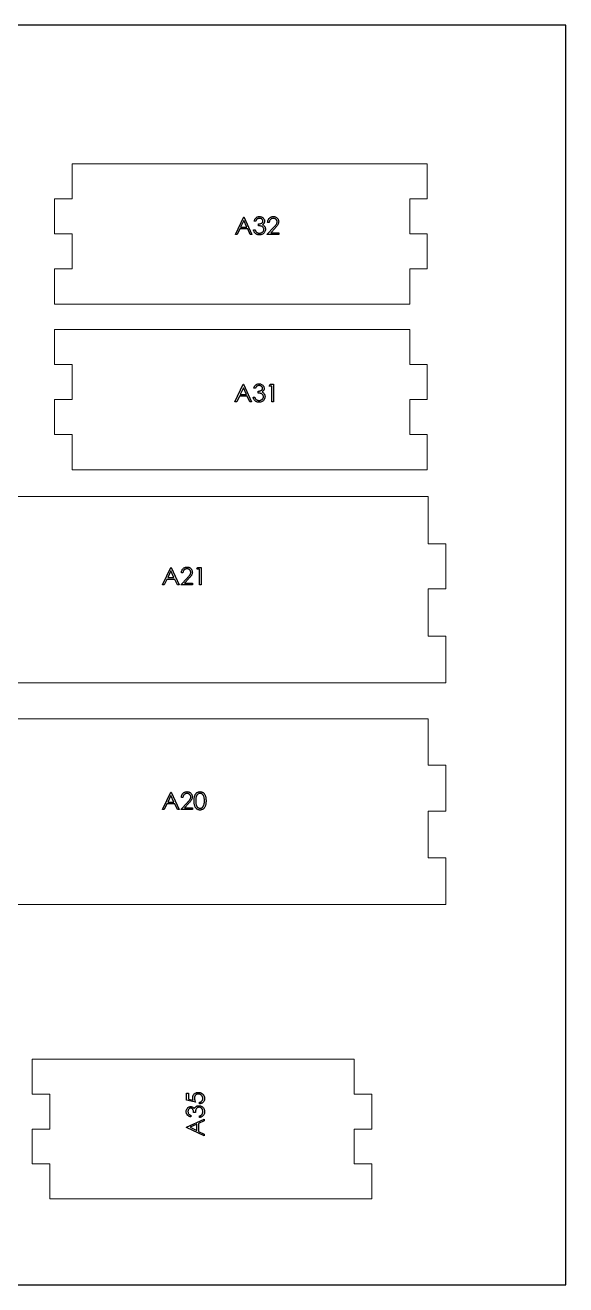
# Model space of a CAD drawing. Header units: inches. Extents: x -4.7 to 54, y 0 to 24.
# Drawn here: x 20.14 to 24, y 0 to 9 of the extents above; entities that cross this region are included whole.
import ezdxf

# ---------------------------------------------------------------- set-up
doc = ezdxf.new("R2010")
doc.units = ezdxf.units.IN
doc.header["$MEASUREMENT"] = 0

msp = doc.modelspace()

# ---------------------------------------------------------------- linework, layer by layer
for p, q in [((24, 9), (0, 9)), ((24, 0), (24, 9)), ((0, 0), (24, 0))]:
    msp.add_line(p, q)
at = {"color": 1, "linetype": 'Continuous', "lineweight": 15}
for p, q in [((20.473, 8.0101), (20.473, 7.7601)), ((23.0105, 8.0101), (20.473, 8.0101)), ((23.0105, 8.0101), (23.0105, 7.7601)), ((20.348, 7.5101), (20.348, 7.7601)), ((20.473, 7.7601), (20.348, 7.7601)), ((22.8855, 7.7601), (23.0105, 7.7601)), ((22.8855, 7.5101), (22.8855, 7.7601)), ((20.348, 7.5101), (20.473, 7.5101)), ((20.473, 7.5101), (20.473, 7.2601)), ((23.0105, 7.5101), (22.8855, 7.5101)), ((23.0105, 7.5101), (23.0105, 7.2601)), ((20.473, 7.2601), (20.348, 7.2601)), ((20.348, 7.0075), (20.348, 7.2601)), ((22.8855, 7.2601), (23.0105, 7.2601)), ((22.8855, 7.0075), (22.8855, 7.2601)), ((22.8855, 7.0075), (20.348, 7.0075)), ((20.348, 6.5762), (20.348, 6.8262)), ((20.348, 6.8262), (22.8855, 6.8262)), ((22.8855, 6.8262), (22.8855, 6.5762)), ((20.473, 6.5762), (20.348, 6.5762)), ((20.473, 6.3262), (20.473, 6.5762)), ((22.8855, 6.5762), (23.0105, 6.5762)), ((23.0105, 6.5762), (23.0105, 6.3262)), ((20.348, 6.3262), (20.473, 6.3262)), ((20.348, 6.0762), (20.348, 6.3262)), ((23.0105, 6.3262), (22.8855, 6.3262)), ((22.8855, 6.3262), (22.8855, 6.0762)), ((20.473, 6.0762), (20.348, 6.0762)), ((20.473, 5.8236), (20.473, 6.0762)), ((22.8855, 6.0762), (23.0105, 6.0762)), ((23.0105, 6.0762), (23.0105, 5.8236)), ((20.473, 5.8236), (23.0105, 5.8236)), ((23.0179, 5.6327), (18.9731, 5.6327)), ((23.0179, 5.2937), (23.0179, 5.6327)), ((23.1429, 5.2937), (23.0179, 5.2937)), ((23.1429, 4.9727), (23.1429, 5.2937)), ((23.0179, 4.6337), (23.0179, 4.9727)), ((23.0179, 4.9727), (23.1429, 4.9727)), ((23.1429, 4.6337), (23.0179, 4.6337)), ((23.1429, 4.3021), (23.1429, 4.6337)), ((23.1429, 4.3021), (19.0981, 4.3021)), ((23.0179, 4.0432), (18.9731, 4.0432)), ((23.0179, 4.0432), (23.0179, 3.7117)), ((23.0179, 3.7117), (23.1429, 3.7117)), ((23.1429, 3.3832), (23.1429, 3.7117)), ((23.1429, 3.3832), (23.0179, 3.3832)), ((23.0179, 3.3832), (23.0179, 3.0517)), ((23.0179, 3.0517), (23.1429, 3.0517)), ((23.1429, 2.717), (23.1429, 3.0517)), ((23.1429, 2.717), (19.0981, 2.717)), ((22.4894, 1.6132), (20.1888, 1.6132)), ((20.1888, 1.3632), (20.1888, 1.6132)), ((22.4894, 1.3632), (22.4894, 1.6132)), ((20.1888, 1.3632), (20.3138, 1.3632)), ((20.3138, 1.3632), (20.3138, 1.1132)), ((22.6144, 1.3632), (22.4894, 1.3632)), ((22.6144, 1.1132), (22.6144, 1.3632)), ((20.3138, 1.1132), (20.1888, 1.1132)), ((20.1888, 0.8632), (20.1888, 1.1132)), ((22.4894, 1.1132), (22.6144, 1.1132)), ((22.4894, 0.8632), (22.4894, 1.1132)), ((20.1888, 0.8632), (20.3138, 0.8632)), ((20.3138, 0.8632), (20.3138, 0.6132)), ((22.6144, 0.8632), (22.4894, 0.8632)), ((22.6144, 0.6132), (22.6144, 0.8632)), ((22.6144, 0.6132), (20.3138, 0.6132))]:
    msp.add_line(p, q, dxfattribs=at)
at = {"color": 3, "linetype": 'Continuous', "flags": 128}
for points in [[(21.7005, 7.6296), (21.7582, 7.5046), (21.7582, 7.5046), (21.746, 7.5046), (21.746, 7.5046), (21.7275, 7.5447), (21.7275, 7.5447), (21.6708, 7.5447), (21.6708, 7.5447), (21.6518, 7.5046), (21.6518, 7.5046), (21.6396, 7.5046), (21.6396, 7.5046), (21.6989, 7.6296), (21.6989, 7.6296), (21.7005, 7.6296)], [(21.6995, 7.6053), (21.6769, 7.5575), (21.6769, 7.5575), (21.7216, 7.5575), (21.7216, 7.5575), (21.6995, 7.6053)], [(21.7854, 7.6008), (21.7742, 7.6008), (21.7742, 7.6008), (21.7752, 7.6045), (21.7764, 7.608), (21.7777, 7.6113), (21.7793, 7.6144), (21.7811, 7.6173), (21.7831, 7.6199), (21.7853, 7.6223), (21.7877, 7.6245), (21.7903, 7.6265), (21.793, 7.6281), (21.7957, 7.6296), (21.7987, 7.6307), (21.8017, 7.6316), (21.8048, 7.6323), (21.808, 7.6327), (21.8114, 7.6328), (21.8114, 7.6328), (21.8163, 7.6325), (21.821, 7.6317), (21.8255, 7.6303), (21.8299, 7.6283), (21.834, 7.6259), (21.8375, 7.6231), (21.8406, 7.6199), (21.8432, 7.6162), (21.8453, 7.6124), (21.8467, 7.6085), (21.8476, 7.6045), (21.8479, 7.6003), (21.8479, 7.6003), (21.8477, 7.5964), (21.847, 7.5927), (21.8459, 7.5891), (21.8442, 7.5858), (21.8422, 7.5827), (21.8397, 7.5798), (21.8367, 7.5771), (21.8333, 7.5746), (21.8333, 7.5746), (21.8372, 7.5726), (21.8408, 7.5701), (21.844, 7.5673), (21.8469, 7.564), (21.8469, 7.564), (21.8486, 7.5615), (21.8501, 7.5589), (21.8514, 7.5562), (21.8525, 7.5534), (21.8533, 7.5506), (21.8538, 7.5478), (21.8542, 7.5448), (21.8543, 7.5418), (21.8543, 7.5418), (21.854, 7.5365), (21.8529, 7.5314), (21.8511, 7.5264), (21.8486, 7.5215), (21.8455, 7.517), (21.8419, 7.513), (21.8377, 7.5096), (21.8331, 7.5067), (21.828, 7.5044), (21.8227, 7.5027), (21.817, 7.5017), (21.8111, 7.5014), (21.8111, 7.5014), (21.8071, 7.5016), (21.8032, 7.502), (21.7995, 7.5027), (21.796, 7.5038), (21.7927, 7.5051), (21.7895, 7.5067), (21.7865, 7.5086), (21.7837, 7.5108), (21.7811, 7.5133), (21.7787, 7.516), (21.7765, 7.519), (21.7746, 7.5223), (21.773, 7.5259), (21.7715, 7.5298), (21.7703, 7.5339), (21.7694, 7.5383), (21.7694, 7.5383), (21.7806, 7.5383), (21.7806, 7.5383), (21.7815, 7.5354), (21.7825, 7.5327), (21.7836, 7.5302), (21.7848, 7.528), (21.786, 7.5259), (21.7874, 7.5241), (21.7888, 7.5224), (21.7904, 7.521), (21.7904, 7.521), (21.7925, 7.5194), (21.7948, 7.518), (21.7972, 7.5169), (21.7997, 7.5159), (21.8024, 7.5152), (21.8052, 7.5147), (21.8082, 7.5143), (21.8113, 7.5142), (21.8113, 7.5142), (21.8148, 7.5144), (21.8181, 7.5147), (21.8213, 7.5153), (21.8242, 7.5162), (21.827, 7.5173), (21.8297, 7.5187), (21.8321, 7.5203), (21.8344, 7.5221), (21.8364, 7.5242), (21.8382, 7.5263), (21.8397, 7.5285), (21.8409, 7.5307), (21.8419, 7.5331), (21.8425, 7.5355), (21.843, 7.5381), (21.8431, 7.5407), (21.8431, 7.5407), (21.8428, 7.5442), (21.842, 7.5475), (21.8407, 7.5508), (21.8388, 7.5539), (21.8364, 7.5568), (21.8337, 7.5594), (21.8306, 7.5615), (21.8271, 7.5632), (21.8252, 7.564), (21.823, 7.5647), (21.8206, 7.5652), (21.8179, 7.5658), (21.815, 7.5662), (21.8118, 7.5666), (21.8083, 7.5669), (21.8046, 7.5671), (21.8046, 7.5671), (21.8046, 7.5799), (21.8046, 7.5799), (21.8093, 7.5801), (21.8137, 7.5807), (21.8179, 7.5816), (21.8219, 7.5829), (21.8255, 7.5845), (21.8286, 7.5862), (21.8311, 7.5882), (21.8332, 7.5904), (21.8347, 7.5928), (21.8358, 7.5952), (21.8365, 7.5977), (21.8367, 7.6004), (21.8367, 7.6004), (21.8366, 7.6023), (21.8362, 7.6043), (21.8357, 7.6061), (21.8349, 7.6078), (21.8339, 7.6095), (21.8327, 7.6111), (21.8312, 7.6127), (21.8296, 7.6142), (21.8277, 7.6155), (21.8258, 7.6167), (21.8237, 7.6177), (21.8215, 7.6185), (21.8192, 7.6192), (21.8168, 7.6196), (21.8142, 7.6199), (21.8115, 7.62), (21.8115, 7.62), (21.8073, 7.6197), (21.8033, 7.6189), (21.7997, 7.6175), (21.7963, 7.6156), (21.7947, 7.6144), (21.7932, 7.613), (21.7917, 7.6115), (21.7904, 7.6097), (21.789, 7.6078), (21.7878, 7.6056), (21.7866, 7.6033), (21.7854, 7.6008)], [(21.8816, 7.5912), (21.8703, 7.5912), (21.8703, 7.5912), (21.8706, 7.5956), (21.8713, 7.5999), (21.8723, 7.6039), (21.8736, 7.6078), (21.8753, 7.6114), (21.8773, 7.6148), (21.8797, 7.6181), (21.8824, 7.6211), (21.8854, 7.6239), (21.8886, 7.6262), (21.8919, 7.6282), (21.8954, 7.6299), (21.8991, 7.6312), (21.9029, 7.6321), (21.9069, 7.6326), (21.9111, 7.6328), (21.9111, 7.6328), (21.9152, 7.6326), (21.9191, 7.6321), (21.9229, 7.6313), (21.9264, 7.6301), (21.9297, 7.6285), (21.9328, 7.6266), (21.9357, 7.6244), (21.9384, 7.6218), (21.9409, 7.6189), (21.943, 7.616), (21.9448, 7.6129), (21.9463, 7.6097), (21.9474, 7.6064), (21.9482, 7.6029), (21.9487, 7.5994), (21.9489, 7.5957), (21.9489, 7.5957), (21.9485, 7.5905), (21.9476, 7.5854), (21.946, 7.5806), (21.9437, 7.5759), (21.9422, 7.5735), (21.9405, 7.5708), (21.9384, 7.568), (21.9361, 7.565), (21.9334, 7.5617), (21.9304, 7.5583), (21.9272, 7.5547), (21.9236, 7.5508), (21.9236, 7.5508), (21.8923, 7.5174), (21.8923, 7.5174), (21.9505, 7.5174), (21.9505, 7.5174), (21.9505, 7.5046), (21.9505, 7.5046), (21.8655, 7.5046), (21.8655, 7.5046), (21.914, 7.5563), (21.914, 7.5563), (21.9175, 7.5601), (21.9207, 7.5635), (21.9236, 7.5667), (21.9262, 7.5697), (21.9284, 7.5724), (21.9303, 7.5749), (21.9319, 7.5771), (21.9332, 7.5791), (21.9351, 7.5828), (21.9365, 7.5867), (21.9374, 7.5906), (21.9376, 7.5947), (21.9376, 7.5947), (21.9375, 7.5972), (21.9371, 7.5997), (21.9365, 7.602), (21.9357, 7.6043), (21.9346, 7.6065), (21.9332, 7.6086), (21.9316, 7.6106), (21.9298, 7.6125), (21.9278, 7.6143), (21.9256, 7.6158), (21.9234, 7.6171), (21.921, 7.6181), (21.9186, 7.6189), (21.916, 7.6195), (21.9133, 7.6199), (21.9105, 7.62), (21.9105, 7.62), (21.9076, 7.6199), (21.9048, 7.6195), (21.9021, 7.6189), (21.8996, 7.6181), (21.8971, 7.617), (21.8948, 7.6157), (21.8927, 7.6142), (21.8906, 7.6124), (21.8887, 7.6104), (21.8871, 7.6083), (21.8856, 7.6059), (21.8844, 7.6033), (21.8833, 7.6006), (21.8825, 7.5976), (21.8819, 7.5945), (21.8816, 7.5912)], [(21.6977, 6.4345), (21.7554, 6.3095), (21.7554, 6.3095), (21.7432, 6.3095), (21.7432, 6.3095), (21.7247, 6.3496), (21.7247, 6.3496), (21.668, 6.3496), (21.668, 6.3496), (21.649, 6.3095), (21.649, 6.3095), (21.6368, 6.3095), (21.6368, 6.3095), (21.6961, 6.4345), (21.6961, 6.4345), (21.6977, 6.4345)], [(21.6967, 6.4101), (21.6741, 6.3624), (21.6741, 6.3624), (21.7188, 6.3624), (21.7188, 6.3624), (21.6967, 6.4101)], [(21.7826, 6.4057), (21.7714, 6.4057), (21.7714, 6.4057), (21.7724, 6.4094), (21.7736, 6.4129), (21.7749, 6.4162), (21.7766, 6.4193), (21.7783, 6.4222), (21.7803, 6.4248), (21.7825, 6.4272), (21.7849, 6.4294), (21.7875, 6.4313), (21.7902, 6.433), (21.793, 6.4345), (21.7959, 6.4356), (21.7989, 6.4365), (21.802, 6.4372), (21.8052, 6.4376), (21.8086, 6.4377), (21.8086, 6.4377), (21.8135, 6.4374), (21.8182, 6.4366), (21.8227, 6.4352), (21.8271, 6.4332), (21.8312, 6.4308), (21.8347, 6.428), (21.8378, 6.4247), (21.8404, 6.4211), (21.8425, 6.4173), (21.8439, 6.4133), (21.8448, 6.4093), (21.8451, 6.4052), (21.8451, 6.4052), (21.8449, 6.4013), (21.8442, 6.3975), (21.8431, 6.394), (21.8415, 6.3907), (21.8394, 6.3876), (21.8369, 6.3847), (21.8339, 6.382), (21.8305, 6.3795), (21.8305, 6.3795), (21.8344, 6.3775), (21.838, 6.375), (21.8412, 6.3722), (21.8441, 6.3688), (21.8441, 6.3688), (21.8458, 6.3663), (21.8473, 6.3637), (21.8486, 6.3611), (21.8497, 6.3583), (21.8505, 6.3555), (21.851, 6.3526), (21.8514, 6.3497), (21.8515, 6.3466), (21.8515, 6.3466), (21.8512, 6.3414), (21.8501, 6.3363), (21.8483, 6.3313), (21.8458, 6.3264), (21.8427, 6.3219), (21.8391, 6.3179), (21.8349, 6.3145), (21.8303, 6.3116), (21.8252, 6.3093), (21.8199, 6.3076), (21.8142, 6.3066), (21.8083, 6.3063), (21.8083, 6.3063), (21.8043, 6.3064), (21.8004, 6.3069), (21.7967, 6.3076), (21.7932, 6.3087), (21.7899, 6.31), (21.7867, 6.3116), (21.7837, 6.3135), (21.7809, 6.3157), (21.7783, 6.3181), (21.7759, 6.3209), (21.7737, 6.3239), (21.7718, 6.3272), (21.7702, 6.3308), (21.7687, 6.3346), (21.7675, 6.3387), (21.7666, 6.3432), (21.7666, 6.3432), (21.7778, 6.3432), (21.7778, 6.3432), (21.7787, 6.3403), (21.7797, 6.3376), (21.7808, 6.3351), (21.782, 6.3329), (21.7832, 6.3308), (21.7846, 6.329), (21.786, 6.3273), (21.7876, 6.3259), (21.7876, 6.3259), (21.7897, 6.3243), (21.792, 6.3229), (21.7944, 6.3217), (21.7969, 6.3208), (21.7996, 6.3201), (21.8024, 6.3195), (21.8054, 6.3192), (21.8085, 6.3191), (21.8085, 6.3191), (21.812, 6.3192), (21.8153, 6.3196), (21.8185, 6.3202), (21.8214, 6.3211), (21.8242, 6.3222), (21.8269, 6.3236), (21.8293, 6.3252), (21.8316, 6.327), (21.8336, 6.3291), (21.8354, 6.3312), (21.8369, 6.3333), (21.8381, 6.3356), (21.8391, 6.338), (21.8398, 6.3404), (21.8402, 6.343), (21.8403, 6.3456), (21.8403, 6.3456), (21.84, 6.349), (21.8392, 6.3524), (21.8379, 6.3557), (21.836, 6.3588), (21.8336, 6.3617), (21.8309, 6.3642), (21.8278, 6.3664), (21.8244, 6.3681), (21.8224, 6.3689), (21.8202, 6.3695), (21.8178, 6.3701), (21.8151, 6.3706), (21.8122, 6.3711), (21.809, 6.3715), (21.8055, 6.3718), (21.8018, 6.372), (21.8018, 6.372), (21.8018, 6.3848), (21.8018, 6.3848), (21.8065, 6.385), (21.8109, 6.3856), (21.8151, 6.3865), (21.8191, 6.3878), (21.8227, 6.3894), (21.8258, 6.3911), (21.8283, 6.3931), (21.8304, 6.3953), (21.8319, 6.3976), (21.833, 6.4001), (21.8337, 6.4026), (21.8339, 6.4053), (21.8339, 6.4053), (21.8338, 6.4072), (21.8334, 6.4091), (21.8329, 6.4109), (21.8321, 6.4127), (21.8311, 6.4144), (21.8299, 6.416), (21.8284, 6.4176), (21.8268, 6.4191), (21.8249, 6.4204), (21.823, 6.4216), (21.8209, 6.4226), (21.8187, 6.4234), (21.8164, 6.4241), (21.814, 6.4245), (21.8114, 6.4248), (21.8088, 6.4249), (21.8088, 6.4249), (21.8045, 6.4246), (21.8005, 6.4238), (21.7969, 6.4224), (21.7935, 6.4205), (21.7919, 6.4193), (21.7904, 6.4179), (21.7889, 6.4164), (21.7876, 6.4146), (21.7862, 6.4126), (21.785, 6.4105), (21.7838, 6.4082), (21.7826, 6.4057)], [(21.8893, 6.4345), (21.9124, 6.4345), (21.9124, 6.4345), (21.9124, 6.3095), (21.9124, 6.3095), (21.9012, 6.3095), (21.9012, 6.3095), (21.9012, 6.4217), (21.9012, 6.4217), (21.882, 6.4217), (21.882, 6.4217), (21.8893, 6.4345)], [(21.18, 5.1253), (21.2377, 5.0003), (21.2377, 5.0003), (21.2255, 5.0003), (21.2255, 5.0003), (21.207, 5.0403), (21.207, 5.0403), (21.1504, 5.0403), (21.1504, 5.0403), (21.1314, 5.0003), (21.1314, 5.0003), (21.1191, 5.0003), (21.1191, 5.0003), (21.1784, 5.1253), (21.1784, 5.1253), (21.18, 5.1253)], [(21.1791, 5.1009), (21.1565, 5.0531), (21.1565, 5.0531), (21.2011, 5.0531), (21.2011, 5.0531), (21.1791, 5.1009)], [(21.265, 5.0868), (21.2537, 5.0868), (21.2537, 5.0868), (21.254, 5.0912), (21.2547, 5.0955), (21.2557, 5.0995), (21.257, 5.1034), (21.2587, 5.107), (21.2607, 5.1105), (21.2631, 5.1137), (21.2658, 5.1167), (21.2688, 5.1195), (21.272, 5.1219), (21.2753, 5.1239), (21.2788, 5.1255), (21.2825, 5.1268), (21.2863, 5.1277), (21.2903, 5.1283), (21.2945, 5.1285), (21.2945, 5.1285), (21.2986, 5.1283), (21.3026, 5.1278), (21.3063, 5.1269), (21.3098, 5.1257), (21.3131, 5.1241), (21.3162, 5.1222), (21.3191, 5.12), (21.3218, 5.1174), (21.3243, 5.1146), (21.3264, 5.1116), (21.3282, 5.1085), (21.3297, 5.1053), (21.3308, 5.102), (21.3316, 5.0986), (21.3321, 5.095), (21.3323, 5.0913), (21.3323, 5.0913), (21.3319, 5.0861), (21.331, 5.0811), (21.3294, 5.0762), (21.3271, 5.0715), (21.3256, 5.0691), (21.3239, 5.0665), (21.3218, 5.0636), (21.3195, 5.0606), (21.3168, 5.0574), (21.3138, 5.0539), (21.3106, 5.0503), (21.307, 5.0464), (21.307, 5.0464), (21.2757, 5.0131), (21.2757, 5.0131), (21.3339, 5.0131), (21.3339, 5.0131), (21.3339, 5.0003), (21.3339, 5.0003), (21.2489, 5.0003), (21.2489, 5.0003), (21.2974, 5.052), (21.2974, 5.052), (21.3009, 5.0557), (21.3042, 5.0591), (21.307, 5.0623), (21.3096, 5.0653), (21.3118, 5.068), (21.3137, 5.0705), (21.3153, 5.0727), (21.3166, 5.0747), (21.3186, 5.0785), (21.32, 5.0823), (21.3208, 5.0862), (21.3211, 5.0903), (21.3211, 5.0903), (21.3209, 5.0928), (21.3206, 5.0953), (21.32, 5.0977), (21.3191, 5.0999), (21.318, 5.1021), (21.3166, 5.1042), (21.315, 5.1062), (21.3132, 5.1081), (21.3112, 5.1099), (21.309, 5.1114), (21.3068, 5.1127), (21.3045, 5.1138), (21.302, 5.1146), (21.2994, 5.1152), (21.2967, 5.1155), (21.2939, 5.1156), (21.2939, 5.1156), (21.291, 5.1155), (21.2882, 5.1152), (21.2855, 5.1146), (21.283, 5.1137), (21.2805, 5.1127), (21.2782, 5.1114), (21.2761, 5.1098), (21.274, 5.108), (21.2721, 5.1061), (21.2705, 5.1039), (21.269, 5.1015), (21.2678, 5.099), (21.2667, 5.0962), (21.2659, 5.0932), (21.2653, 5.0901), (21.265, 5.0868)], [(21.3717, 5.1253), (21.3948, 5.1253), (21.3948, 5.1253), (21.3948, 5.0003), (21.3948, 5.0003), (21.3836, 5.0003), (21.3836, 5.0003), (21.3836, 5.1124), (21.3836, 5.1124), (21.3643, 5.1124), (21.3643, 5.1124), (21.3717, 5.1253)], [(21.18, 3.5204), (21.2377, 3.3954), (21.2377, 3.3954), (21.2255, 3.3954), (21.2255, 3.3954), (21.207, 3.4355), (21.207, 3.4355), (21.1504, 3.4355), (21.1504, 3.4355), (21.1314, 3.3954), (21.1314, 3.3954), (21.1191, 3.3954), (21.1191, 3.3954), (21.1784, 3.5204), (21.1784, 3.5204), (21.18, 3.5204)], [(21.265, 3.482), (21.2537, 3.482), (21.2537, 3.482), (21.254, 3.4864), (21.2547, 3.4907), (21.2557, 3.4947), (21.257, 3.4986), (21.2587, 3.5022), (21.2607, 3.5057), (21.2631, 3.5089), (21.2658, 3.5119), (21.2688, 3.5147), (21.272, 3.517), (21.2753, 3.5191), (21.2788, 3.5207), (21.2825, 3.522), (21.2863, 3.5229), (21.2903, 3.5235), (21.2945, 3.5236), (21.2945, 3.5236), (21.2986, 3.5235), (21.3026, 3.5229), (21.3063, 3.5221), (21.3098, 3.5209), (21.3131, 3.5193), (21.3162, 3.5174), (21.3191, 3.5152), (21.3218, 3.5126), (21.3243, 3.5097), (21.3264, 3.5068), (21.3282, 3.5037), (21.3297, 3.5005), (21.3308, 3.4972), (21.3316, 3.4937), (21.3321, 3.4902), (21.3323, 3.4865), (21.3323, 3.4865), (21.3319, 3.4813), (21.331, 3.4762), (21.3294, 3.4714), (21.3271, 3.4667), (21.3256, 3.4643), (21.3239, 3.4616), (21.3218, 3.4588), (21.3195, 3.4558), (21.3168, 3.4525), (21.3138, 3.4491), (21.3106, 3.4455), (21.307, 3.4416), (21.307, 3.4416), (21.2757, 3.4082), (21.2757, 3.4082), (21.3339, 3.4082), (21.3339, 3.4082), (21.3339, 3.3954), (21.3339, 3.3954), (21.2489, 3.3954), (21.2489, 3.3954), (21.2974, 3.4472), (21.2974, 3.4472), (21.3009, 3.4509), (21.3042, 3.4543), (21.307, 3.4575), (21.3096, 3.4605), (21.3118, 3.4632), (21.3137, 3.4657), (21.3153, 3.4679), (21.3166, 3.4699), (21.3186, 3.4736), (21.32, 3.4775), (21.3208, 3.4814), (21.3211, 3.4855), (21.3211, 3.4855), (21.3209, 3.488), (21.3206, 3.4905), (21.32, 3.4928), (21.3191, 3.4951), (21.318, 3.4973), (21.3166, 3.4994), (21.315, 3.5014), (21.3132, 3.5033), (21.3112, 3.5051), (21.309, 3.5066), (21.3068, 3.5079), (21.3045, 3.5089), (21.302, 3.5098), (21.2994, 3.5103), (21.2967, 3.5107), (21.2939, 3.5108), (21.2939, 3.5108), (21.291, 3.5107), (21.2882, 3.5103), (21.2855, 3.5097), (21.283, 3.5089), (21.2805, 3.5079), (21.2782, 3.5066), (21.2761, 3.505), (21.274, 3.5032), (21.2721, 3.5012), (21.2705, 3.4991), (21.269, 3.4967), (21.2678, 3.4941), (21.2667, 3.4914), (21.2659, 3.4884), (21.2653, 3.4853), (21.265, 3.482)], [(21.3451, 3.4579), (21.3452, 3.4639), (21.3454, 3.4695), (21.3458, 3.4749), (21.3464, 3.4798), (21.3471, 3.4844), (21.3481, 3.4887), (21.3491, 3.4926), (21.3504, 3.4962), (21.3518, 3.4994), (21.3533, 3.5025), (21.355, 3.5054), (21.3568, 3.5081), (21.3587, 3.5105), (21.3607, 3.5128), (21.3629, 3.5148), (21.3653, 3.5166), (21.3678, 3.5183), (21.3703, 3.5197), (21.3729, 3.5209), (21.3755, 3.5219), (21.3783, 3.5227), (21.3811, 3.5232), (21.3839, 3.5235), (21.3869, 3.5236), (21.3869, 3.5236), (21.3899, 3.5235), (21.3928, 3.5232), (21.3956, 3.5227), (21.3984, 3.5219), (21.4011, 3.5209), (21.4037, 3.5197), (21.4063, 3.5183), (21.4088, 3.5166), (21.4112, 3.5148), (21.4135, 3.5127), (21.4156, 3.5104), (21.4176, 3.5079), (21.4195, 3.5051), (21.4212, 3.5021), (21.4228, 3.499), (21.4243, 3.4956), (21.4256, 3.4919), (21.4268, 3.488), (21.4278, 3.4837), (21.4286, 3.4791), (21.4292, 3.4743), (21.4297, 3.4691), (21.4299, 3.4636), (21.43, 3.4579), (21.43, 3.4579), (21.4299, 3.4521), (21.4297, 3.4467), (21.4292, 3.4416), (21.4286, 3.4367), (21.4278, 3.4322), (21.4268, 3.428), (21.4257, 3.424), (21.4244, 3.4204), (21.4229, 3.417), (21.4213, 3.4138), (21.4196, 3.4109), (21.4177, 3.4081), (21.4157, 3.4056), (21.4136, 3.4033), (21.4113, 3.4012), (21.4089, 3.3993), (21.4064, 3.3977), (21.4038, 3.3962), (21.4011, 3.395), (21.3984, 3.394), (21.3956, 3.3932), (21.3928, 3.3927), (21.3899, 3.3923), (21.3869, 3.3922), (21.3869, 3.3922), (21.3839, 3.3923), (21.3811, 3.3926), (21.3783, 3.3932), (21.3756, 3.394), (21.3729, 3.3949), (21.3703, 3.3961), (21.3678, 3.3975), (21.3654, 3.3991), (21.3631, 3.4009), (21.3609, 3.403), (21.3588, 3.4052), (21.3569, 3.4077), (21.3551, 3.4104), (21.3534, 3.4132), (21.3519, 3.4163), (21.3505, 3.4196), (21.3492, 3.4232), (21.3481, 3.4272), (21.3472, 3.4314), (21.3464, 3.436), (21.3458, 3.441), (21.3454, 3.4463), (21.3452, 3.4519), (21.3451, 3.4579)], [(21.3563, 3.4579), (21.3564, 3.4529), (21.3566, 3.4482), (21.3569, 3.4438), (21.3573, 3.4397), (21.3578, 3.436), (21.3585, 3.4325), (21.3592, 3.4294), (21.3601, 3.4266), (21.3612, 3.424), (21.3623, 3.4216), (21.3635, 3.4194), (21.3649, 3.4173), (21.3664, 3.4154), (21.3679, 3.4136), (21.3696, 3.412), (21.3714, 3.4105), (21.3752, 3.4081), (21.3791, 3.4064), (21.3832, 3.4054), (21.3873, 3.405), (21.3873, 3.405), (21.3914, 3.4054), (21.3954, 3.4064), (21.3993, 3.408), (21.403, 3.4104), (21.4048, 3.4118), (21.4064, 3.4134), (21.408, 3.4152), (21.4094, 3.4171), (21.4107, 3.4192), (21.412, 3.4215), (21.4131, 3.4239), (21.4141, 3.4265), (21.4141, 3.4265), (21.4152, 3.4299), (21.4162, 3.4334), (21.417, 3.437), (21.4176, 3.4409), (21.4181, 3.4449), (21.4185, 3.4491), (21.4187, 3.4534), (21.4188, 3.4579), (21.4188, 3.4579), (21.4187, 3.4624), (21.4186, 3.4667), (21.4182, 3.4708), (21.4178, 3.4747), (21.4172, 3.4784), (21.4165, 3.4818), (21.4156, 3.4851), (21.4146, 3.4882), (21.4135, 3.491), (21.4123, 3.4936), (21.411, 3.4961), (21.4096, 3.4983), (21.4081, 3.5004), (21.4065, 3.5022), (21.4048, 3.5039), (21.403, 3.5054), (21.3992, 3.5077), (21.3953, 3.5095), (21.3913, 3.5105), (21.3873, 3.5108), (21.3873, 3.5108), (21.3831, 3.5105), (21.3791, 3.5095), (21.3752, 3.5077), (21.3714, 3.5054), (21.3696, 3.5039), (21.368, 3.5023), (21.3664, 3.5005), (21.3649, 3.4986), (21.3636, 3.4965), (21.3623, 3.4943), (21.3612, 3.4919), (21.3602, 3.4893), (21.3593, 3.4865), (21.3585, 3.4834), (21.3578, 3.4799), (21.3573, 3.4762), (21.3569, 3.4721), (21.3566, 3.4677), (21.3564, 3.463), (21.3563, 3.4579)], [(21.1791, 3.4961), (21.1565, 3.4483), (21.1565, 3.4483), (21.2011, 3.4483), (21.2011, 3.4483), (21.1791, 3.4961)], [(21.2914, 1.3697), (21.3042, 1.3697), (21.3042, 1.3697), (21.3042, 1.3272), (21.3042, 1.3272), (21.3371, 1.3204), (21.3371, 1.3204), (21.3361, 1.3244), (21.3353, 1.3282), (21.3348, 1.3318), (21.3347, 1.3351), (21.3347, 1.3351), (21.3349, 1.3393), (21.3354, 1.3433), (21.3363, 1.3471), (21.3376, 1.3508), (21.3392, 1.3542), (21.3412, 1.3574), (21.3435, 1.3605), (21.3462, 1.3634), (21.3492, 1.366), (21.3523, 1.3682), (21.3557, 1.3701), (21.3593, 1.3717), (21.363, 1.3729), (21.367, 1.3738), (21.3712, 1.3743), (21.3756, 1.3745), (21.3756, 1.3745), (21.3786, 1.3744), (21.3816, 1.3741), (21.3846, 1.3737), (21.3875, 1.3731), (21.3903, 1.3722), (21.393, 1.3713), (21.3957, 1.3701), (21.3983, 1.3688), (21.4008, 1.3673), (21.4032, 1.3657), (21.4054, 1.3639), (21.4074, 1.3621), (21.4093, 1.3601), (21.4111, 1.358), (21.4127, 1.3557), (21.4141, 1.3533), (21.4154, 1.3509), (21.4165, 1.3483), (21.4175, 1.3456), (21.4182, 1.3429), (21.4189, 1.34), (21.4193, 1.3371), (21.4196, 1.334), (21.4196, 1.3309), (21.4196, 1.3309), (21.4195, 1.3272), (21.419, 1.3236), (21.4182, 1.3201), (21.4172, 1.3169), (21.4158, 1.3137), (21.4141, 1.3108), (21.4121, 1.3079), (21.4098, 1.3052), (21.4073, 1.3027), (21.4045, 1.3005), (21.4016, 1.2986), (21.3985, 1.2969), (21.3953, 1.2955), (21.3918, 1.2943), (21.3882, 1.2934), (21.3844, 1.2927), (21.3844, 1.2927), (21.3844, 1.304), (21.3844, 1.304), (21.3879, 1.3049), (21.3911, 1.306), (21.394, 1.3074), (21.3965, 1.3091), (21.3987, 1.3111), (21.4006, 1.3134), (21.4024, 1.316), (21.404, 1.3188), (21.4052, 1.3219), (21.4061, 1.325), (21.4066, 1.3283), (21.4068, 1.3315), (21.4068, 1.3315), (21.4067, 1.3347), (21.4062, 1.3378), (21.4055, 1.3408), (21.4045, 1.3437), (21.4033, 1.3464), (21.4017, 1.349), (21.3999, 1.3515), (21.3977, 1.3539), (21.3954, 1.3561), (21.3929, 1.358), (21.3903, 1.3596), (21.3876, 1.3609), (21.3846, 1.362), (21.3816, 1.3627), (21.3784, 1.3631), (21.3751, 1.3633), (21.3751, 1.3633), (21.3721, 1.3631), (21.3692, 1.3628), (21.3665, 1.3621), (21.364, 1.3612), (21.3616, 1.3601), (21.3593, 1.3587), (21.3572, 1.357), (21.3552, 1.355), (21.3534, 1.3529), (21.3518, 1.3506), (21.3505, 1.3481), (21.3494, 1.3455), (21.3486, 1.3426), (21.348, 1.3396), (21.3476, 1.3365), (21.3475, 1.3331), (21.3475, 1.3331), (21.3476, 1.3302), (21.3479, 1.3271), (21.3484, 1.3239), (21.3491, 1.3205), (21.35, 1.317), (21.3511, 1.3134), (21.3524, 1.3095), (21.3539, 1.3056), (21.3539, 1.3056), (21.2914, 1.3184), (21.2914, 1.3184), (21.2914, 1.3697)], [(21.3203, 1.211), (21.3203, 1.1998), (21.3203, 1.1998), (21.3165, 1.2008), (21.313, 1.202), (21.3097, 1.2034), (21.3066, 1.205), (21.3038, 1.2067), (21.3011, 1.2087), (21.2987, 1.2109), (21.2965, 1.2133), (21.2946, 1.2159), (21.2929, 1.2186), (21.2915, 1.2214), (21.2903, 1.2243), (21.2894, 1.2273), (21.2887, 1.2304), (21.2883, 1.2337), (21.2882, 1.237), (21.2882, 1.237), (21.2885, 1.2419), (21.2893, 1.2466), (21.2907, 1.2511), (21.2927, 1.2555), (21.2951, 1.2596), (21.298, 1.2631), (21.3012, 1.2662), (21.3048, 1.2688), (21.3086, 1.2709), (21.3126, 1.2723), (21.3166, 1.2732), (21.3207, 1.2735), (21.3207, 1.2735), (21.3246, 1.2733), (21.3284, 1.2726), (21.3319, 1.2715), (21.3352, 1.2699), (21.3383, 1.2678), (21.3413, 1.2653), (21.3439, 1.2623), (21.3464, 1.2589), (21.3464, 1.2589), (21.3484, 1.2628), (21.3509, 1.2664), (21.3538, 1.2696), (21.3571, 1.2725), (21.3571, 1.2725), (21.3596, 1.2742), (21.3622, 1.2757), (21.3648, 1.277), (21.3676, 1.2781), (21.3704, 1.2789), (21.3733, 1.2795), (21.3763, 1.2798), (21.3793, 1.2799), (21.3793, 1.2799), (21.3845, 1.2796), (21.3896, 1.2785), (21.3946, 1.2767), (21.3995, 1.2742), (21.404, 1.2711), (21.408, 1.2675), (21.4115, 1.2634), (21.4144, 1.2587), (21.4167, 1.2536), (21.4183, 1.2483), (21.4193, 1.2426), (21.4196, 1.2367), (21.4196, 1.2367), (21.4195, 1.2327), (21.4191, 1.2288), (21.4183, 1.2251), (21.4173, 1.2216), (21.416, 1.2183), (21.4144, 1.2151), (21.4125, 1.2121), (21.4103, 1.2093), (21.4078, 1.2067), (21.405, 1.2043), (21.402, 1.2022), (21.3987, 1.2002), (21.3951, 1.1986), (21.3913, 1.1971), (21.3872, 1.1959), (21.3828, 1.195), (21.3828, 1.195), (21.3828, 1.2062), (21.3828, 1.2062), (21.3856, 1.2071), (21.3883, 1.2081), (21.3908, 1.2092), (21.3931, 1.2104), (21.3951, 1.2116), (21.397, 1.213), (21.3986, 1.2144), (21.4, 1.216), (21.4, 1.216), (21.4016, 1.2181), (21.403, 1.2204), (21.4042, 1.2228), (21.4051, 1.2253), (21.4059, 1.228), (21.4064, 1.2308), (21.4067, 1.2338), (21.4068, 1.2369), (21.4068, 1.2369), (21.4067, 1.2404), (21.4063, 1.2437), (21.4057, 1.2469), (21.4048, 1.2499), (21.4037, 1.2526), (21.4023, 1.2553), (21.4007, 1.2577), (21.3989, 1.26), (21.3969, 1.262), (21.3948, 1.2638), (21.3926, 1.2653), (21.3903, 1.2665), (21.388, 1.2675), (21.3855, 1.2682), (21.383, 1.2686), (21.3804, 1.2687), (21.3804, 1.2687), (21.3769, 1.2684), (21.3735, 1.2676), (21.3702, 1.2663), (21.3671, 1.2644), (21.3642, 1.262), (21.3617, 1.2593), (21.3596, 1.2562), (21.3578, 1.2528), (21.3571, 1.2508), (21.3564, 1.2486), (21.3558, 1.2462), (21.3553, 1.2435), (21.3548, 1.2406), (21.3544, 1.2374), (21.3541, 1.2339), (21.3539, 1.2302), (21.3539, 1.2302), (21.3411, 1.2302), (21.3411, 1.2302), (21.3409, 1.2349), (21.3403, 1.2393), (21.3394, 1.2435), (21.3381, 1.2475), (21.3366, 1.2511), (21.3348, 1.2542), (21.3328, 1.2567), (21.3306, 1.2588), (21.3283, 1.2603), (21.3259, 1.2614), (21.3233, 1.2621), (21.3206, 1.2623), (21.3206, 1.2623), (21.3187, 1.2622), (21.3168, 1.2618), (21.315, 1.2613), (21.3132, 1.2605), (21.3115, 1.2595), (21.3099, 1.2583), (21.3083, 1.2568), (21.3069, 1.2552), (21.3055, 1.2533), (21.3043, 1.2514), (21.3033, 1.2493), (21.3025, 1.2471), (21.3019, 1.2448), (21.3014, 1.2424), (21.3011, 1.2398), (21.301, 1.2372), (21.301, 1.2372), (21.3013, 1.2329), (21.3021, 1.2289), (21.3035, 1.2253), (21.3054, 1.2219), (21.3066, 1.2203), (21.308, 1.2188), (21.3096, 1.2174), (21.3113, 1.216), (21.3133, 1.2146), (21.3154, 1.2134), (21.3177, 1.2122), (21.3203, 1.211)], [(21.2914, 1.1261), (21.4164, 1.1838), (21.4164, 1.1838), (21.4164, 1.1716), (21.4164, 1.1716), (21.3764, 1.1531), (21.3764, 1.1531), (21.3764, 1.0964), (21.3764, 1.0964), (21.4164, 1.0774), (21.4164, 1.0774), (21.4164, 1.0652), (21.4164, 1.0652), (21.2914, 1.1245), (21.2914, 1.1245), (21.2914, 1.1261)], [(21.3158, 1.1252), (21.3635, 1.1025), (21.3635, 1.1025), (21.3635, 1.1472), (21.3635, 1.1472), (21.3158, 1.1252)]]:
    msp.add_lwpolyline(points, dxfattribs=at)

doc.saveas('drawing.dxf')
